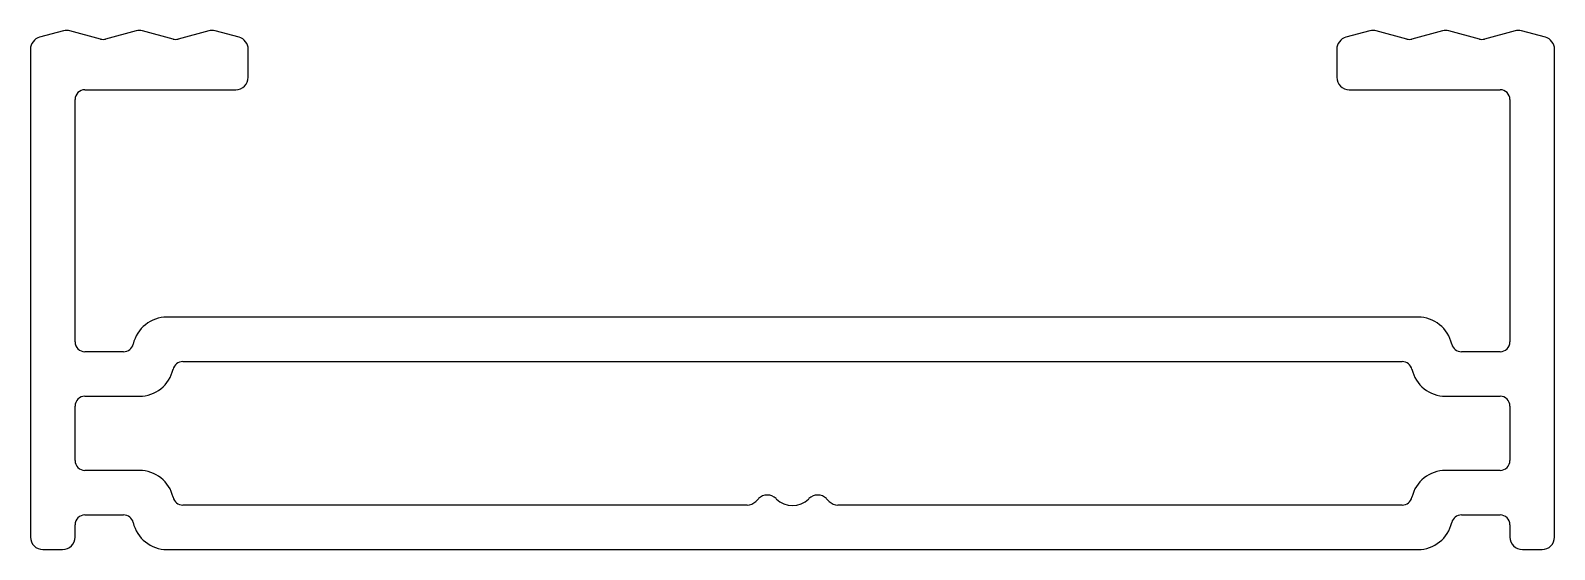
# Model space of a CAD drawing. Extents: x 2087.1 to 2117.9, y 1226.1 to 1236.6.
import ezdxf

# ---------------------------------------------------------------- set-up
doc = ezdxf.new("R2010")
doc.units = 0
doc.layers.get('0').update_dxf_attribs({"linetype": 'CONTINUOUS'})

msp = doc.modelspace()

# ---------------------------------------------------------------- linework, layer by layer
for p, q in [((2087.739, 1236.599), (2087.256, 1236.47)), ((2088.486, 1236.434), (2087.869, 1236.599)), ((2089.206, 1236.599), (2088.589, 1236.434)), ((2089.952, 1236.434), (2089.336, 1236.599)), ((2090.673, 1236.599), (2090.056, 1236.434)), ((2091.286, 1236.47), (2090.802, 1236.599)), ((2114.139, 1236.599), (2113.656, 1236.47)), ((2114.886, 1236.434), (2114.269, 1236.599)), ((2115.606, 1236.599), (2114.989, 1236.434)), ((2116.352, 1236.434), (2115.736, 1236.599)), ((2117.073, 1236.599), (2116.456, 1236.434)), ((2117.686, 1236.47), (2117.202, 1236.599)), ((2087.071, 1236.228), (2087.071, 1226.36)), ((2091.471, 1235.66), (2091.471, 1236.228)), ((2113.471, 1236.228), (2113.471, 1235.66)), ((2117.871, 1226.36), (2117.871, 1236.228)), ((2088.171, 1235.41), (2091.221, 1235.41)), ((2113.721, 1235.41), (2116.771, 1235.41)), ((2087.971, 1230.31), (2087.971, 1235.21)), ((2116.971, 1235.21), (2116.971, 1230.31)), ((2115.112, 1230.81), (2089.829, 1230.81)), ((2088.952, 1230.11), (2088.171, 1230.11)), ((2090.148, 1229.91), (2114.793, 1229.91)), ((2116.771, 1230.11), (2115.99, 1230.11)), ((2087.971, 1227.91), (2087.971, 1229.01)), ((2088.171, 1229.21), (2089.271, 1229.21)), ((2115.671, 1229.21), (2116.771, 1229.21)), ((2116.971, 1229.01), (2116.971, 1227.91)), ((2089.271, 1227.71), (2088.171, 1227.71)), ((2116.771, 1227.71), (2115.671, 1227.71)), ((2101.785, 1227.138), (2101.729, 1227.083)), ((2102.146, 1227.131), (2102.138, 1227.138)), ((2102.803, 1227.138), (2102.796, 1227.131)), ((2103.212, 1227.083), (2103.157, 1227.138)), ((2088.171, 1226.81), (2088.952, 1226.81)), ((2101.553, 1227.01), (2090.148, 1227.01)), ((2114.793, 1227.01), (2103.389, 1227.01)), ((2115.99, 1226.81), (2116.771, 1226.81)), ((2087.971, 1226.36), (2087.971, 1226.61)), ((2116.971, 1226.61), (2116.971, 1226.36)), ((2087.321, 1226.11), (2087.721, 1226.11)), ((2089.829, 1226.11), (2115.112, 1226.11)), ((2117.221, 1226.11), (2117.621, 1226.11))]:
    msp.add_line(p, q)
for centre, radius, start, end in [((2087.321, 1236.228), 0.25, 105, 180), ((2087.804, 1236.358), 0.25, 75, 105), ((2088.538, 1236.627), 0.2, 254.9999, 285), ((2089.271, 1236.358), 0.25, 75, 105), ((2090.004, 1236.627), 0.2, 255, 285), ((2090.738, 1236.358), 0.25, 75, 105), ((2091.221, 1236.228), 0.25, 0, 75), ((2113.721, 1236.228), 0.25, 105, 180), ((2114.204, 1236.358), 0.25, 75, 105), ((2114.938, 1236.627), 0.2, 255, 285), ((2115.671, 1236.358), 0.25, 75, 105), ((2116.404, 1236.627), 0.2, 255, 285.0001), ((2117.138, 1236.358), 0.25, 75, 105), ((2117.621, 1236.228), 0.25, 0, 75), ((2088.171, 1235.21), 0.2, 90, 180), ((2091.221, 1235.66), 0.25, 270, 0), ((2113.721, 1235.66), 0.25, 180, 270), ((2116.771, 1235.21), 0.2, 0, 90), ((2089.829, 1230.11), 0.7, 90, 167.1604), ((2115.112, 1230.11), 0.7, 12.8396, 90), ((2088.171, 1230.31), 0.2, 180, 270), ((2088.952, 1230.31), 0.2, 270, 347.1604), ((2115.99, 1230.31), 0.2, 192.8396, 270), ((2116.771, 1230.31), 0.2, 270, 0), ((2090.148, 1229.71), 0.2, 90, 167.1605), ((2114.793, 1229.71), 0.2, 12.8395, 90), ((2089.271, 1229.91), 0.7, 270, 347.1604), ((2115.671, 1229.91), 0.7, 192.8396, 270), ((2088.171, 1229.01), 0.2, 89.9999, 180.0001), ((2116.771, 1229.01), 0.2, 359.9999, 90), ((2088.171, 1227.91), 0.2, 179.9999, 270), ((2089.271, 1227.01), 0.7, 12.8396, 90), ((2115.671, 1227.01), 0.7, 90, 167.1604), ((2116.771, 1227.91), 0.2, 270, 0.0001), ((2090.148, 1227.21), 0.2, 192.8396, 270), ((2101.553, 1227.26), 0.25, 270, 315), ((2101.962, 1226.962), 0.25, 45, 135), ((2102.471, 1227.457), 0.46, 225, 315), ((2102.98, 1226.962), 0.25, 45, 135), ((2103.389, 1227.26), 0.25, 225, 270), ((2114.793, 1227.21), 0.2, 270, 347.1604), ((2088.171, 1226.61), 0.2, 90, 180), ((2088.952, 1226.61), 0.2, 12.8396, 90), ((2115.99, 1226.61), 0.2, 90, 167.1604), ((2116.771, 1226.61), 0.2, 0, 90), ((2089.829, 1226.81), 0.7, 192.8396, 270), ((2115.112, 1226.81), 0.7, 270, 347.1604), ((2087.321, 1226.36), 0.25, 180, 270), ((2087.721, 1226.36), 0.25, 270, 0), ((2117.221, 1226.36), 0.25, 180, 270), ((2117.621, 1226.36), 0.25, 270, 360)]:
    msp.add_arc(centre, radius, start, end)

doc.saveas('drawing.dxf')
